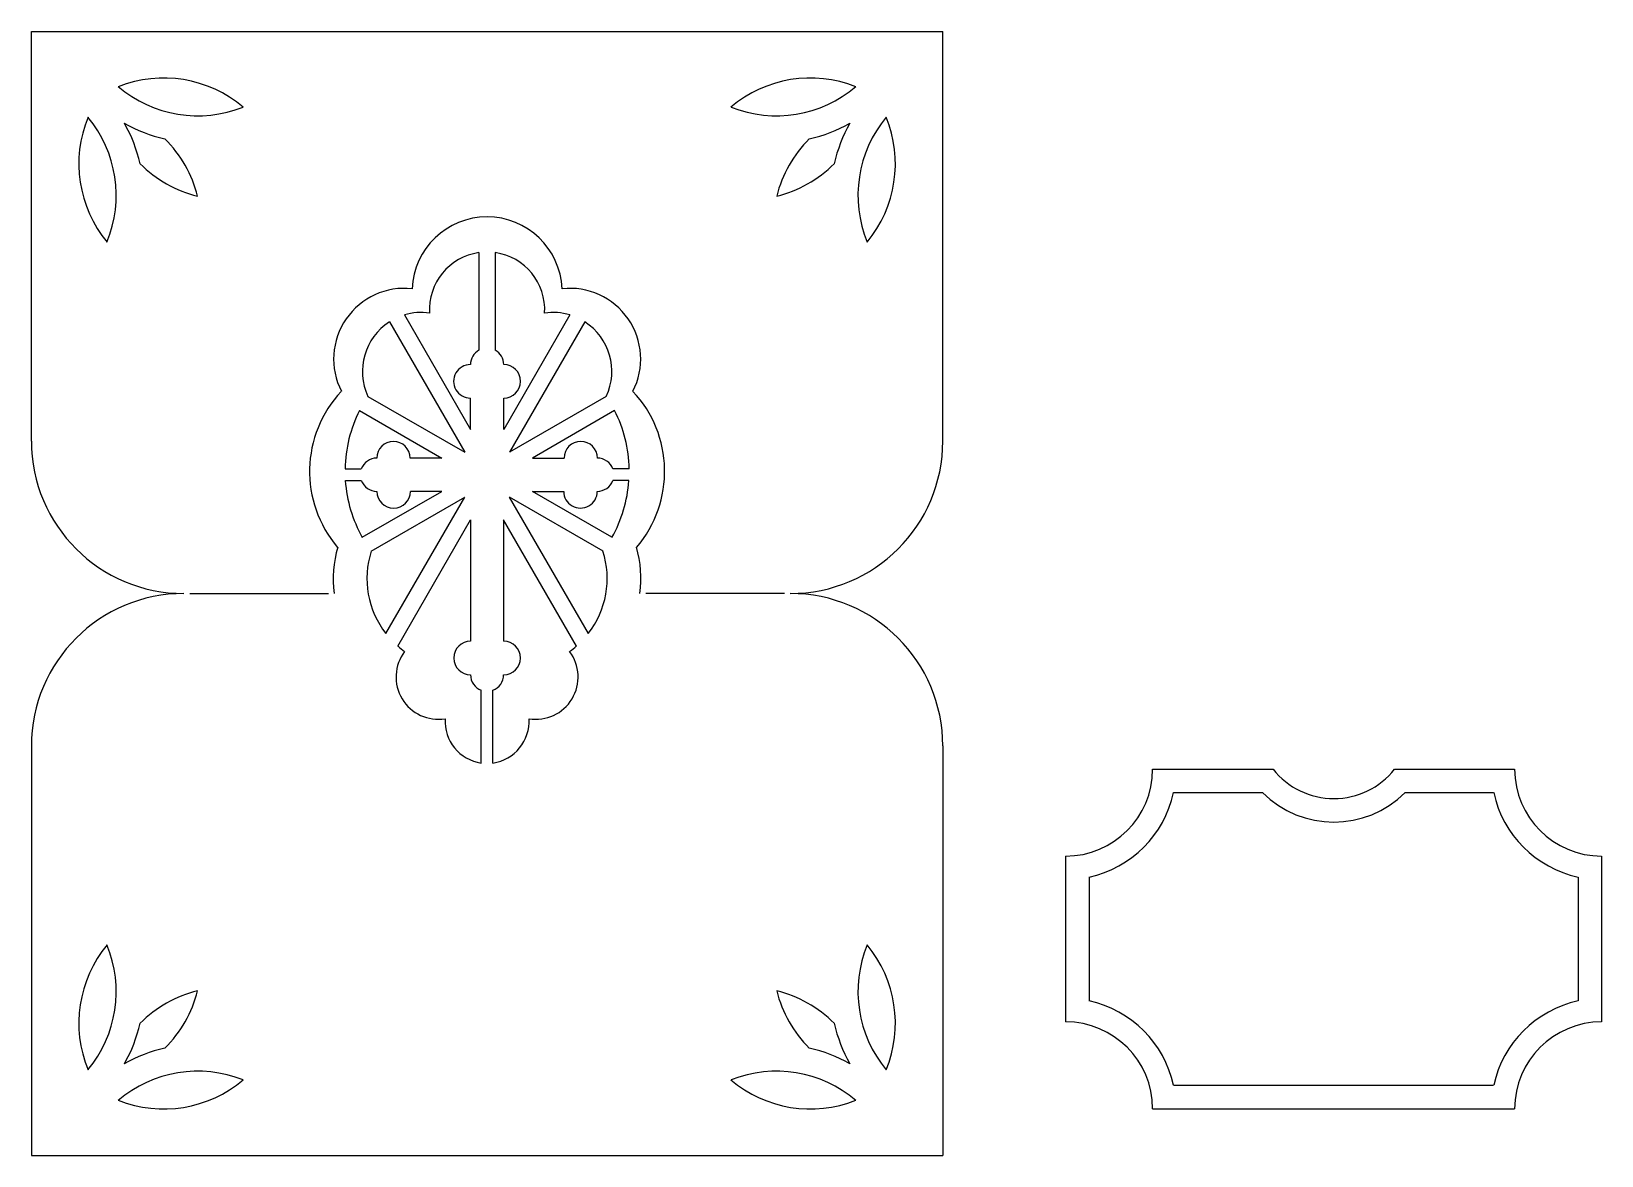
# Model space of a CAD drawing. Extents: x 151 to 285, y 364 to 460.
import ezdxf

# ---------------------------------------------------------------- set-up
doc = ezdxf.new("R2010")
doc.units = 0
doc.layers.get('0').update_dxf_attribs({"linetype": 'CONTINUOUS'})

msp = doc.modelspace()

# ---------------------------------------------------------------- linework, layer by layer
for p, q in [((150.89, 424.98), (150.89, 459.9)), ((150.89, 459.9), (228.57, 459.9)), ((228.57, 424.98), (228.57, 459.9)), ((189.03, 441.04), (189.03, 432.73)), ((190.43, 441.04), (190.43, 432.73)), ((181.4, 435.14), (187.82, 424.02)), ((182.68, 435.73), (188.31, 425.97)), ((196.78, 435.73), (191.15, 425.97)), ((198.06, 435.14), (191.64, 424.02)), ((179.57, 428.78), (187.82, 424.02)), ((188.31, 425.97), (188.31, 428.64)), ((191.15, 425.97), (191.15, 428.64)), ((199.89, 428.78), (191.64, 424.02)), ((178.86, 427.58), (185.87, 423.53)), ((200.6, 427.58), (193.59, 423.53)), ((185.87, 423.53), (183.17, 423.53)), ((193.59, 423.53), (196.29, 423.53)), ((177.63, 422.61), (179.01, 422.61)), ((177.65, 421.61), (179.01, 421.61)), ((201.84, 422.61), (200.45, 422.61)), ((201.81, 421.61), (200.45, 421.61)), ((179.09, 416.77), (185.88, 420.69)), ((185.88, 420.69), (183.2, 420.69)), ((193.59, 420.69), (196.26, 420.69)), ((200.37, 416.77), (193.59, 420.69)), ((179.85, 415.59), (187.82, 420.19)), ((181.1, 408.56), (187.82, 420.19)), ((198.36, 408.56), (191.64, 420.19)), ((199.61, 415.59), (191.64, 420.19)), ((182.11, 407.5), (188.32, 418.25)), ((188.32, 418.25), (188.32, 407.91)), ((191.14, 418.25), (191.14, 407.91)), ((197.35, 407.5), (191.14, 418.25)), ((164.39, 411.98), (176.2, 411.98)), ((215.07, 411.98), (203.26, 411.98)), ((189.23, 397.52), (189.23, 403.73)), ((190.23, 397.52), (190.23, 403.73)), ((150.89, 398.98), (150.89, 364.06)), ((228.57, 398.98), (228.57, 364.06)), ((246.45, 397), (256.72, 397)), ((267.08, 397), (277.31, 397)), ((248.24, 395), (255.82, 395)), ((267.97, 395), (275.52, 395)), ((239.04, 389.59), (239.04, 375.47)), ((284.72, 389.59), (284.72, 375.47)), ((241.04, 387.8), (241.04, 377.25)), ((282.72, 387.8), (282.72, 377.25)), ((248.24, 370.05), (275.52, 370.05)), ((246.45, 368.05), (277.31, 368.05)), ((150.89, 364.06), (228.57, 364.06))]:
    msp.add_line(p, q)
for centre, radius, start, end in [((162.17, 445.48), 10.45, 49.6074, 111.7423), ((165.07, 463.16), 10.45, 229.6074, 291.7423), ((217.29, 445.48), 10.45, 68.2577, 130.3926), ((214.39, 463.16), 10.45, 248.2577, 310.3926), ((165.38, 448.62), 10.45, 157.6074, 219.7423), ((147.67, 445.92), 10.45, 337.6074, 39.7423), ((231.79, 445.92), 10.45, 140.2577, 202.3926), ((214.08, 448.62), 10.45, 320.2577, 22.3926), ((165.07, 463.16), 12.73, 240.5164, 257.2893), ((147.75, 445.78), 12.73, 12.8713, 29.6442), ((214.39, 463.16), 12.73, 282.7107, 299.4836), ((231.72, 445.78), 12.73, 150.3558, 167.1287), ((154.91, 443.32), 10.45, 14.0129, 45.2395), ((224.55, 443.32), 10.45, 134.7605, 165.9871), ((167.56, 456), 10.45, 224.9211, 256.1477), ((211.91, 456), 10.45, 283.8523, 315.0789), ((189.73, 437.69), 6.4, 2.4575, 177.5425), ((189.72, 436.19), 4.9, 98.0509, 183.5051), ((189.74, 436.19), 4.9, 356.4949, 81.9491), ((182.68, 431.97), 6.03, 83.7047, 207.1396), ((196.79, 431.97), 6.03, 332.8604, 96.2953), ((184.13, 430.91), 5.03, 122.8461, 204.9417), ((184.13, 430.91), 5.03, 82.049, 106.796), ((195.33, 430.91), 5.03, 73.204, 97.951), ((195.33, 430.91), 5.03, 335.0583, 57.1539), ((189.73, 431.49), 1.42, 119.2892, 179.8069), ((189.73, 431.49), 1.42, 0.1931, 60.7108), ((188.31, 430.07), 1.43, 90.0319, 270.0319), ((191.15, 430.07), 1.43, 269.9681, 89.9681), ((184.58, 422.39), 9.98, 136.8422, 220.4513), ((194.88, 422.39), 9.98, 319.5487, 43.1578), ((189.1, 422.39), 11.48, 153.147, 178.9285), ((190.36, 422.39), 11.48, 1.0715, 26.853), ((163.89, 424.98), 13, 180, 270), ((181.75, 423.53), 1.42, 0.0319, 180.0319), ((197.71, 423.53), 1.42, 359.9681, 179.9681), ((215.57, 424.98), 13, 270, 0), ((180.34, 422.11), 1.42, 90.2569, 159.3836), ((199.12, 422.11), 1.42, 20.6164, 89.7431), ((189.1, 422.39), 11.48, 183.9241, 209.3224), ((180.34, 422.11), 1.42, 200.6164, 269.8069), ((199.12, 422.11), 1.42, 270.1931, 339.3836), ((190.36, 422.39), 11.48, 330.6776, 356.0759), ((181.77, 420.69), 1.43, 180.0319, 0.0319), ((197.69, 420.69), 1.43, 179.9681, 359.9681), ((186.25, 413.26), 9.63, 163.959, 187.6135), ((187.12, 413.26), 7.63, 162.1764, 217.9868), ((192.34, 413.26), 7.63, 322.0132, 17.8236), ((193.21, 413.26), 9.63, 352.3865, 16.041), ((163.89, 398.98), 13, 90, 180), ((215.57, 398.98), 13, 0, 90), ((185.57, 404.86), 3.6, 142.7934, 279.3799), ((187.12, 413.26), 7.63, 228.9648, 234.6014), ((188.32, 406.48), 1.43, 89.9681, 269.9681), ((191.14, 406.48), 1.43, 270.0319, 90.0319), ((193.89, 404.86), 3.6, 260.6201, 37.2066), ((192.34, 413.26), 7.63, 305.3986, 311.0352), ((189.74, 405.06), 1.42, 180.1931, 249.2426), ((189.72, 405.06), 1.42, 290.7574, 359.8069), ((189.75, 401.09), 3.6, 176.5578, 261.7856), ((189.71, 401.09), 3.6, 278.2144, 3.4422), ((239.04, 397), 7.41, 270, 0), ((261.9, 401.09), 6.6, 218.2595, 321.7405), ((284.72, 397), 7.41, 180, 270), ((239.04, 397), 9.41, 282.269, 347.731), ((261.9, 401.09), 8.6, 225.0533, 314.9467), ((284.72, 397), 9.41, 192.269, 257.731), ((165.38, 375.34), 10.45, 140.2577, 202.3926), ((147.67, 378.04), 10.45, 320.2577, 22.3926), ((231.79, 378.04), 10.45, 157.6074, 219.7423), ((214.08, 375.34), 10.45, 337.6074, 39.7423), ((167.56, 367.96), 10.45, 103.8523, 135.0789), ((154.91, 380.64), 10.45, 314.7605, 345.9871), ((211.91, 367.96), 10.45, 44.9211, 76.1477), ((224.55, 380.64), 10.45, 194.0129, 225.2395), ((239.04, 368.05), 9.41, 12.269, 77.731), ((284.72, 368.05), 9.41, 102.269, 167.731), ((147.75, 378.18), 12.73, 330.3558, 347.1287), ((231.72, 378.18), 12.73, 192.8713, 209.6442), ((239.04, 368.05), 7.41, 0, 90), ((284.72, 368.05), 7.41, 90, 180), ((165.07, 360.8), 12.73, 102.7107, 119.4836), ((214.39, 360.8), 12.73, 60.5164, 77.2893), ((165.07, 360.8), 10.45, 68.2577, 130.3926), ((214.39, 360.8), 10.45, 49.6074, 111.7423), ((162.17, 378.48), 10.45, 248.2577, 310.3926), ((217.29, 378.48), 10.45, 229.6074, 291.7423)]:
    msp.add_arc(centre, radius, start, end)

doc.saveas('drawing.dxf')
